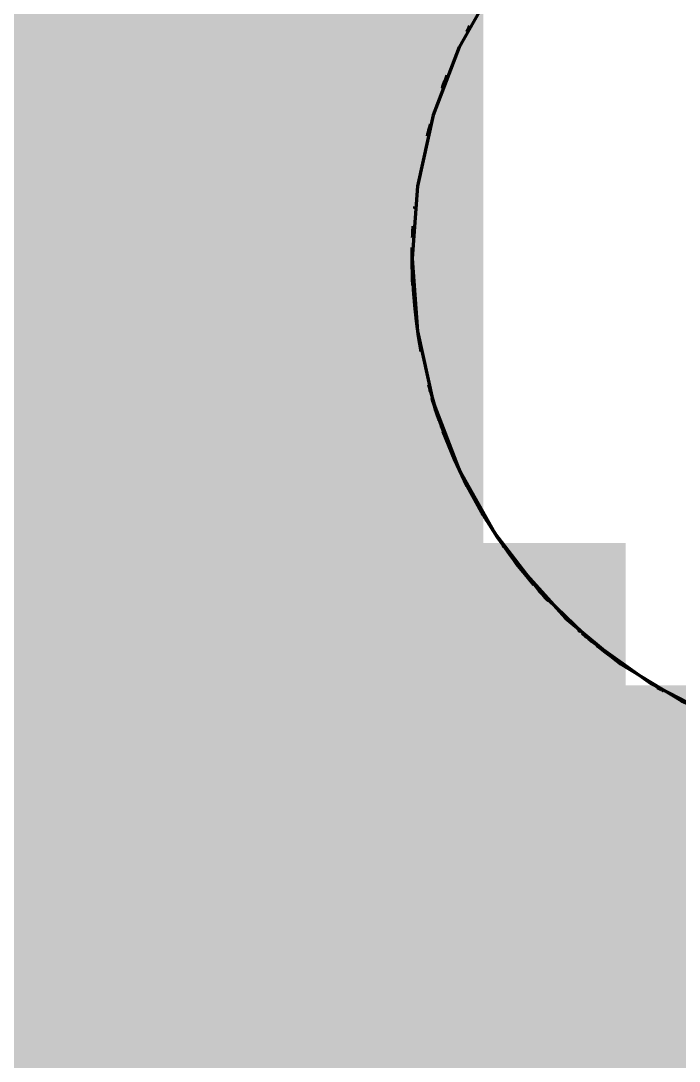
# Model space of a CAD drawing. Header units: millimetres. Extents: x 0 to 420, y 0 to 297.
# Drawn here: x 82.061 to 82.524, y 203.121 to 203.853 of the extents above; entities that cross this region are included whole.
import ezdxf

# ---------------------------------------------------------------- set-up
doc = ezdxf.new("R2010")
doc.units = ezdxf.units.MM
doc.layers.add('01-VISIBLE', color=7, linetype='CONTINUOUS', lineweight=70)
doc.layers.add('13-GRAFICA', color=30, linetype='CONTINUOUS', lineweight=18)

msp = doc.modelspace()

# ---------------------------------------------------------------- hatches: boundary and pattern name
at = {"layer": '13-GRAFICA', "true_color": 0x202020}
h = msp.add_hatch(color=7, dxfattribs=at)
h.dxf.hatch_style = 1
h.paths.add_polyline_path([(81.0865, 208.18571), (82.3865, 208.18571), (82.3865, 203.88571), (82.3865, 203.48571), (82.3865, 187.18571), (81.0865, 187.18571)])
h = msp.add_hatch(color=7, dxfattribs=at)
h.dxf.hatch_style = 1
h.paths.add_polyline_path([(82.3865, 187.18571), (82.3865, 203.48571), (82.4865, 203.48571), (82.4865, 203.38571), (82.8865, 203.38571), (82.8865, 203.48571), (82.9865, 203.48571), (82.9865, 187.18571)])

# ---------------------------------------------------------------- linework, layer by layer
at = {"layer": '01-VISIBLE'}
for points in [[(82.3946, 203.87882), (82.36959, 203.83427), (82.35134, 203.78654), (82.34023, 203.73667), (82.3365, 203.68571)], [(82.37499, 203.84527), (82.37499, 203.84527), (82.37499, 203.84527), (82.37499, 203.84527), (82.37499, 203.84527), (82.37499, 203.84527), (82.37499, 203.84527)], [(82.37512, 203.84552), (82.37514, 203.84556), (82.37516, 203.8456), (82.37518, 203.84563), (82.37519, 203.84567), (82.37521, 203.84571), (82.37523, 203.84574)], [(82.37525, 203.84578), (82.37533, 203.84593), (82.37541, 203.84608), (82.37548, 203.84623), (82.37556, 203.84639), (82.37564, 203.84654), (82.37572, 203.84669)], [(82.37572, 203.8467), (82.37574, 203.84673), (82.37576, 203.84677), (82.37578, 203.84681), (82.3758, 203.84684), (82.37582, 203.84688), (82.37584, 203.84692)], [(82.37585, 203.84693), (82.37595, 203.84713), (82.37605, 203.84732), (82.37615, 203.84752), (82.37625, 203.84771), (82.37635, 203.8479), (82.37645, 203.8481)], [(82.37645, 203.8481), (82.37657, 203.84832), (82.37669, 203.84855), (82.37681, 203.84877), (82.37692, 203.84899), (82.37704, 203.84922), (82.37716, 203.84944)], [(82.37728, 203.84967), (82.37728, 203.84967), (82.37728, 203.84967), (82.37728, 203.84967), (82.37728, 203.84967), (82.37728, 203.84967), (82.37728, 203.84967)], [(82.37739, 203.84988), (82.37739, 203.84988), (82.37739, 203.84988), (82.37739, 203.84988), (82.37739, 203.84988), (82.37739, 203.84988), (82.37739, 203.84988)], [(82.37749, 203.85006), (82.37749, 203.85006), (82.37749, 203.85006), (82.37749, 203.85006), (82.37749, 203.85006), (82.37749, 203.85007), (82.37749, 203.85007)], [(82.37172, 203.83873), (82.37172, 203.83873), (82.37172, 203.83873), (82.37172, 203.83873), (82.37172, 203.83873), (82.37172, 203.83873), (82.37172, 203.83873)], [(82.37486, 203.84502), (82.37486, 203.84502), (82.37486, 203.84502), (82.37486, 203.84502), (82.37486, 203.84502), (82.37486, 203.84502), (82.37486, 203.84502)], [(82.3581, 203.80677), (82.35859, 203.80807), (82.35908, 203.80937), (82.35957, 203.81067), (82.36007, 203.81197), (82.36057, 203.81326), (82.36108, 203.81456)], [(82.35773, 203.80574), (82.35774, 203.80577), (82.35774, 203.80579), (82.35775, 203.80581), (82.35776, 203.80583), (82.35777, 203.80585), (82.35777, 203.80587)], [(82.35779, 203.80591), (82.35783, 203.80603), (82.35788, 203.80616), (82.35792, 203.80628), (82.35797, 203.8064), (82.35802, 203.80653), (82.35806, 203.80665)], [(82.35296, 203.79177), (82.35296, 203.79177), (82.35296, 203.79177), (82.35296, 203.79177), (82.35296, 203.79177), (82.35296, 203.79177), (82.35296, 203.79177)], [(82.35303, 203.792), (82.35303, 203.792), (82.35303, 203.792), (82.35303, 203.792), (82.35303, 203.792), (82.35303, 203.792), (82.35303, 203.792)], [(82.35311, 203.79223), (82.35311, 203.79223), (82.35311, 203.79223), (82.35311, 203.79223), (82.35311, 203.79223), (82.35311, 203.79223), (82.35311, 203.79223)], [(82.35318, 203.79247), (82.35318, 203.79247), (82.35318, 203.79247), (82.35318, 203.79247), (82.35318, 203.79247), (82.35318, 203.79247), (82.35318, 203.79247)], [(82.35325, 203.7927), (82.35325, 203.7927), (82.35325, 203.7927), (82.35325, 203.7927), (82.35325, 203.7927), (82.35325, 203.7927), (82.35325, 203.7927)], [(82.35333, 203.79293), (82.35333, 203.79293), (82.35333, 203.79293), (82.35333, 203.79293), (82.35333, 203.79293), (82.35333, 203.79293), (82.35333, 203.79293)], [(82.34726, 203.77184), (82.34762, 203.77322), (82.34798, 203.77461), (82.34834, 203.77599), (82.34872, 203.77737), (82.34909, 203.77875), (82.34948, 203.78013)], [(82.33827, 203.72085), (82.33827, 203.72086), (82.33827, 203.72088), (82.33827, 203.72089), (82.33827, 203.7209), (82.33828, 203.72091), (82.33828, 203.72093)], [(82.33832, 203.72134), (82.33833, 203.7215), (82.33835, 203.72166), (82.33837, 203.72182), (82.33838, 203.72198), (82.3384, 203.72214), (82.33842, 203.7223)], [(82.33795, 203.71754), (82.33795, 203.71754), (82.33795, 203.71754), (82.33795, 203.71754), (82.33795, 203.71754), (82.33795, 203.71754), (82.33795, 203.71754)], [(82.33797, 203.71776), (82.33797, 203.71776), (82.33797, 203.71776), (82.33797, 203.71776), (82.33797, 203.71776), (82.33797, 203.71776), (82.33797, 203.71776)], [(82.33799, 203.71798), (82.33799, 203.71798), (82.33799, 203.71798), (82.33799, 203.71798), (82.33799, 203.71798), (82.33799, 203.71798), (82.33799, 203.71798)], [(82.33681, 203.70039), (82.33687, 203.70175), (82.33693, 203.7031), (82.337, 203.70446), (82.33708, 203.70582), (82.33716, 203.70717), (82.33724, 203.70853)], [(82.33741, 203.71091), (82.33741, 203.71091), (82.33741, 203.71091), (82.33741, 203.71091), (82.33741, 203.71091), (82.33741, 203.71091), (82.33741, 203.71091)], [(82.33743, 203.71117), (82.33743, 203.71117), (82.33743, 203.71117), (82.33743, 203.71117), (82.33743, 203.71117), (82.33743, 203.71117), (82.33743, 203.71117)], [(82.33745, 203.71143), (82.33745, 203.71143), (82.33745, 203.71144), (82.33745, 203.71144), (82.33745, 203.71144), (82.33745, 203.71144), (82.33745, 203.71144)], [(82.33747, 203.7117), (82.33747, 203.7117), (82.33747, 203.7117), (82.33747, 203.7117), (82.33747, 203.7117), (82.33747, 203.7117), (82.33747, 203.7117)], [(82.33749, 203.71196), (82.33749, 203.71196), (82.33749, 203.71196), (82.33749, 203.71196), (82.33749, 203.71196), (82.33749, 203.71196), (82.33749, 203.71196)], [(82.33751, 203.71223), (82.33751, 203.71223), (82.33751, 203.71223), (82.33751, 203.71223), (82.33751, 203.71223), (82.33751, 203.71223), (82.33751, 203.71223)], [(82.33675, 203.69894), (82.33675, 203.69894), (82.33675, 203.69894), (82.33675, 203.69894), (82.33675, 203.69894), (82.33675, 203.69894), (82.33675, 203.69894)], [(82.33675, 203.69885), (82.33675, 203.69885), (82.33675, 203.69886), (82.33675, 203.69886), (82.33675, 203.69886), (82.33675, 203.69886), (82.33675, 203.69886)], [(82.337, 203.66706), (82.33679, 203.67147), (82.33664, 203.67589), (82.33654, 203.6803), (82.3365, 203.68472), (82.33652, 203.68914), (82.33659, 203.69355)], [(82.3365, 203.68571), (82.34023, 203.63475), (82.35134, 203.58487), (82.36959, 203.53715), (82.3946, 203.49259), (82.42583, 203.45214), (82.46261, 203.41668), (82.50417, 203.38695), (82.54961, 203.36358)], [(82.3365, 203.68571), (82.33667, 203.67476), (82.33718, 203.66383), (82.33804, 203.65291), (82.33924, 203.64203), (82.34077, 203.63119), (82.34264, 203.62041)], [(82.33656, 203.67918), (82.33656, 203.67918), (82.33656, 203.67918), (82.33656, 203.67918), (82.33656, 203.67918), (82.33656, 203.67918), (82.33656, 203.67918)], [(82.33656, 203.67897), (82.33656, 203.67897), (82.33656, 203.67897), (82.33656, 203.67897), (82.33656, 203.67897), (82.33656, 203.67898), (82.33656, 203.67898)], [(82.33657, 203.67877), (82.33657, 203.67877), (82.33657, 203.67877), (82.33657, 203.67877), (82.33657, 203.67877), (82.33657, 203.67877), (82.33657, 203.67877)], [(82.33657, 203.67857), (82.33657, 203.67857), (82.33657, 203.67857), (82.33657, 203.67857), (82.33657, 203.67857), (82.33657, 203.67857), (82.33657, 203.67857)], [(82.33658, 203.67836), (82.33658, 203.67836), (82.33658, 203.67836), (82.33658, 203.67836), (82.33658, 203.67836), (82.33658, 203.67836), (82.33658, 203.67836)], [(82.33658, 203.67816), (82.33658, 203.67816), (82.33658, 203.67816), (82.33658, 203.67816), (82.33658, 203.67816), (82.33658, 203.67816), (82.33658, 203.67816)], [(82.33659, 203.67795), (82.33659, 203.67795), (82.33659, 203.67795), (82.33659, 203.67796), (82.33659, 203.67796), (82.33659, 203.67796), (82.33659, 203.67796)], [(82.33659, 203.67775), (82.33659, 203.67775), (82.33659, 203.67775), (82.33659, 203.67775), (82.33659, 203.67775), (82.33659, 203.67775), (82.33659, 203.67775)], [(82.3366, 203.67755), (82.3366, 203.67755), (82.3366, 203.67755), (82.3366, 203.67755), (82.3366, 203.67755), (82.3366, 203.67755), (82.3366, 203.67755)], [(82.33983, 203.63757), (82.33983, 203.63757), (82.33983, 203.63757), (82.33983, 203.63757), (82.33983, 203.63757), (82.33983, 203.63757), (82.33983, 203.63757)], [(82.33986, 203.63733), (82.33986, 203.63733), (82.33986, 203.63733), (82.33986, 203.63733), (82.33986, 203.63733), (82.33986, 203.63733), (82.33986, 203.63733)], [(82.33989, 203.63709), (82.33989, 203.63709), (82.33989, 203.63709), (82.33989, 203.63709), (82.33989, 203.63709), (82.33989, 203.63709), (82.33989, 203.63709)], [(82.33993, 203.63685), (82.33993, 203.63685), (82.33993, 203.63685), (82.33993, 203.63685), (82.33993, 203.63685), (82.33993, 203.63685), (82.33993, 203.63685)], [(82.34031, 203.63421), (82.34031, 203.63421), (82.34031, 203.63421), (82.34031, 203.63421), (82.34031, 203.63421), (82.34031, 203.63421), (82.34031, 203.63421)], [(82.34037, 203.63383), (82.34037, 203.63383), (82.34037, 203.63383), (82.34037, 203.63383), (82.34037, 203.63383), (82.34037, 203.63383), (82.34037, 203.63383)], [(82.34042, 203.63345), (82.34042, 203.63345), (82.34042, 203.63345), (82.34042, 203.63345), (82.34042, 203.63345), (82.34042, 203.63346), (82.34042, 203.63346)], [(82.34048, 203.63308), (82.34048, 203.63308), (82.34048, 203.63308), (82.34048, 203.63308), (82.34048, 203.63308), (82.34048, 203.63308), (82.34048, 203.63308)], [(82.34054, 203.6327), (82.34054, 203.6327), (82.34054, 203.6327), (82.34054, 203.6327), (82.34054, 203.6327), (82.34054, 203.6327), (82.34054, 203.6327)], [(82.34059, 203.63232), (82.34059, 203.63232), (82.34059, 203.63232), (82.34059, 203.63232), (82.34059, 203.63232), (82.34059, 203.63232), (82.34059, 203.63232)], [(82.34065, 203.63195), (82.34065, 203.63195), (82.34065, 203.63195), (82.34065, 203.63195), (82.34065, 203.63195), (82.34065, 203.63195), (82.34065, 203.63195)], [(82.34071, 203.63157), (82.34071, 203.63157), (82.34071, 203.63157), (82.34071, 203.63157), (82.34071, 203.63157), (82.34071, 203.63157), (82.34071, 203.63157)], [(82.34077, 203.63119), (82.34077, 203.63119), (82.34077, 203.63119), (82.34077, 203.63119), (82.34077, 203.63119), (82.34077, 203.63119), (82.34077, 203.63119)], [(82.34083, 203.63082), (82.34083, 203.63082), (82.34083, 203.63082), (82.34083, 203.63082), (82.34083, 203.63082), (82.34083, 203.63082), (82.34083, 203.63082)], [(82.34089, 203.63044), (82.34089, 203.63044), (82.34089, 203.63044), (82.34089, 203.63044), (82.34089, 203.63044), (82.34089, 203.63044), (82.34089, 203.63044)], [(82.34095, 203.63006), (82.34095, 203.63006), (82.34095, 203.63006), (82.34095, 203.63006), (82.34095, 203.63006), (82.34095, 203.63006), (82.34095, 203.63006)], [(82.34101, 203.62969), (82.34101, 203.62969), (82.34101, 203.62969), (82.34101, 203.62969), (82.34101, 203.62969), (82.34101, 203.62969), (82.34101, 203.62969)], [(82.34107, 203.62931), (82.34107, 203.62931), (82.34107, 203.62931), (82.34107, 203.62931), (82.34107, 203.62931), (82.34107, 203.62931), (82.34107, 203.62931)], [(82.34114, 203.62893), (82.34114, 203.62893), (82.34114, 203.62893), (82.34114, 203.62893), (82.34114, 203.62893), (82.34114, 203.62893), (82.34114, 203.62893)], [(82.3412, 203.62856), (82.3412, 203.62856), (82.3412, 203.62856), (82.3412, 203.62856), (82.3412, 203.62856), (82.3412, 203.62856), (82.3412, 203.62856)], [(82.34126, 203.62818), (82.34126, 203.62818), (82.34126, 203.62818), (82.34126, 203.62818), (82.34126, 203.62818), (82.34126, 203.62818), (82.34126, 203.62818)], [(82.34132, 203.6278), (82.34132, 203.6278), (82.34132, 203.6278), (82.34132, 203.6278), (82.34132, 203.6278), (82.34132, 203.6278), (82.34132, 203.6278)], [(82.34139, 203.62743), (82.34139, 203.62743), (82.34139, 203.62743), (82.34139, 203.62743), (82.34139, 203.62743), (82.34139, 203.62743), (82.34139, 203.62743)], [(82.34171, 203.62554), (82.34171, 203.62554), (82.34171, 203.62554), (82.34171, 203.62554), (82.34171, 203.62554), (82.34171, 203.62555), (82.34171, 203.62555)], [(82.41078, 203.47012), (82.4444, 203.43294), (82.483, 203.40095), (82.52576, 203.3748), (82.57183, 203.35502), (82.62024, 203.34203), (82.67002, 203.33609), (82.72013, 203.33733), (82.76956, 203.3457), (82.81728, 203.36106), (82.86231, 203.38307), (82.90374, 203.41129), (82.94072, 203.44514), (82.97248, 203.48392), (82.99837, 203.52684), (83.01787, 203.57303), (83.03056, 203.62152)], [(82.34714, 203.60008), (82.34714, 203.60008), (82.34714, 203.60008), (82.34714, 203.60008), (82.34714, 203.60008), (82.34714, 203.60008), (82.34714, 203.60008)], [(82.34724, 203.59967), (82.34724, 203.59967), (82.34724, 203.59967), (82.34724, 203.59967), (82.34724, 203.59967), (82.34724, 203.59967), (82.34724, 203.59967)], [(82.34734, 203.59927), (82.34734, 203.59927), (82.34734, 203.59927), (82.34734, 203.59927), (82.34734, 203.59927), (82.34734, 203.59927), (82.34734, 203.59927)], [(82.34744, 203.59887), (82.34744, 203.59887), (82.34744, 203.59887), (82.34744, 203.59887), (82.34744, 203.59887), (82.34744, 203.59887), (82.34744, 203.59887)], [(82.34755, 203.59847), (82.34755, 203.59847), (82.34755, 203.59847), (82.34755, 203.59847), (82.34755, 203.59847), (82.34755, 203.59847), (82.34755, 203.59847)], [(82.34765, 203.59806), (82.34765, 203.59806), (82.34765, 203.59806), (82.34765, 203.59806), (82.34765, 203.59806), (82.34765, 203.59806), (82.34765, 203.59806)], [(82.34775, 203.59766), (82.34775, 203.59766), (82.34775, 203.59766), (82.34775, 203.59766), (82.34775, 203.59766), (82.34775, 203.59766), (82.34775, 203.59766)], [(82.34786, 203.59726), (82.34786, 203.59726), (82.34786, 203.59726), (82.34786, 203.59726), (82.34786, 203.59726), (82.34786, 203.59726), (82.34786, 203.59726)], [(82.34792, 203.59702), (82.35362, 203.5776), (82.36042, 203.55853), (82.36832, 203.5399), (82.37728, 203.52175), (82.38727, 203.50415), (82.39827, 203.48716)], [(82.34796, 203.59686), (82.34796, 203.59686), (82.34796, 203.59686), (82.34796, 203.59686), (82.34796, 203.59686), (82.34796, 203.59686), (82.34796, 203.59686)], [(82.34807, 203.59645), (82.34807, 203.59645), (82.34807, 203.59645), (82.34807, 203.59645), (82.34807, 203.59645), (82.34807, 203.59646), (82.34807, 203.59646)], [(82.34818, 203.59605), (82.34818, 203.59605), (82.34818, 203.59605), (82.34818, 203.59605), (82.34818, 203.59605), (82.34818, 203.59605), (82.34818, 203.59605)], [(82.34828, 203.59565), (82.34828, 203.59565), (82.34828, 203.59565), (82.34828, 203.59565), (82.34828, 203.59565), (82.34828, 203.59565), (82.34828, 203.59565)], [(82.34839, 203.59525), (82.34839, 203.59525), (82.34839, 203.59525), (82.34839, 203.59525), (82.34839, 203.59525), (82.34839, 203.59525), (82.34839, 203.59525)], [(82.3485, 203.59485), (82.3485, 203.59485), (82.3485, 203.59485), (82.3485, 203.59485), (82.3485, 203.59485), (82.3485, 203.59485), (82.3485, 203.59485)], [(82.34861, 203.59444), (82.34861, 203.59444), (82.34861, 203.59444), (82.34861, 203.59445), (82.34861, 203.59445), (82.34861, 203.59445), (82.34861, 203.59445)], [(82.34872, 203.59404), (82.34872, 203.59404), (82.34872, 203.59404), (82.34872, 203.59404), (82.34872, 203.59404), (82.34872, 203.59404), (82.34872, 203.59404)], [(82.34883, 203.59364), (82.34882, 203.59364), (82.34882, 203.59364), (82.34882, 203.59364), (82.34882, 203.59364), (82.34882, 203.59364), (82.34882, 203.59364)], [(82.34894, 203.59324), (82.34893, 203.59324), (82.34893, 203.59324), (82.34893, 203.59324), (82.34893, 203.59324), (82.34893, 203.59324), (82.34893, 203.59324)], [(82.34905, 203.59284), (82.34904, 203.59284), (82.34904, 203.59284), (82.34904, 203.59284), (82.34904, 203.59284), (82.34904, 203.59284), (82.34904, 203.59284)], [(82.34916, 203.59244), (82.34916, 203.59244), (82.34916, 203.59244), (82.34916, 203.59244), (82.34916, 203.59244), (82.34916, 203.59244), (82.34916, 203.59244)], [(82.34927, 203.59204), (82.34927, 203.59204), (82.34927, 203.59204), (82.34927, 203.59204), (82.34927, 203.59204), (82.34927, 203.59204), (82.34927, 203.59204)], [(82.34938, 203.59163), (82.34938, 203.59163), (82.34938, 203.59163), (82.34938, 203.59163), (82.34938, 203.59164), (82.34938, 203.59164), (82.34938, 203.59164)], [(82.34949, 203.59123), (82.34949, 203.59123), (82.34949, 203.59123), (82.34949, 203.59123), (82.34949, 203.59123), (82.34949, 203.59123), (82.34949, 203.59123)], [(82.3496, 203.59083), (82.3496, 203.59083), (82.3496, 203.59083), (82.3496, 203.59083), (82.3496, 203.59083), (82.3496, 203.59083), (82.3496, 203.59083)], [(82.34972, 203.59043), (82.34972, 203.59043), (82.34972, 203.59043), (82.34972, 203.59043), (82.34972, 203.59043), (82.34972, 203.59043), (82.34972, 203.59043)], [(82.34983, 203.59003), (82.34983, 203.59003), (82.34983, 203.59003), (82.34983, 203.59003), (82.34983, 203.59003), (82.34983, 203.59003), (82.34983, 203.59003)], [(82.34994, 203.58963), (82.34994, 203.58963), (82.34994, 203.58963), (82.34994, 203.58963), (82.34994, 203.58963), (82.34994, 203.58963), (82.34994, 203.58963)], [(82.35006, 203.58923), (82.35006, 203.58923), (82.35006, 203.58923), (82.35006, 203.58923), (82.35006, 203.58923), (82.35006, 203.58923), (82.35006, 203.58923)], [(82.35017, 203.58883), (82.35017, 203.58883), (82.35017, 203.58883), (82.35017, 203.58883), (82.35017, 203.58883), (82.35017, 203.58883), (82.35017, 203.58883)], [(82.35029, 203.58843), (82.35029, 203.58843), (82.35029, 203.58843), (82.35029, 203.58843), (82.35029, 203.58843), (82.35029, 203.58843), (82.35029, 203.58843)], [(82.35041, 203.58803), (82.35041, 203.58803), (82.35041, 203.58803), (82.35041, 203.58803), (82.35041, 203.58803), (82.35041, 203.58803), (82.35041, 203.58803)], [(82.35431, 203.57548), (82.35365, 203.57749), (82.353, 203.57951), (82.35236, 203.58154), (82.35174, 203.58356), (82.35112, 203.58559), (82.35052, 203.58763)], [(82.35559, 203.57168), (82.35538, 203.5723), (82.35517, 203.57292), (82.35496, 203.57354), (82.35475, 203.57416), (82.35454, 203.57478), (82.35433, 203.5754)], [(82.35573, 203.57128), (82.35573, 203.57129), (82.35573, 203.57129), (82.35573, 203.57129), (82.35573, 203.57129), (82.35573, 203.57129), (82.35573, 203.57129)], [(82.35587, 203.57089), (82.35587, 203.57089), (82.35587, 203.57089), (82.35587, 203.57089), (82.35587, 203.57089), (82.35587, 203.57089), (82.35587, 203.57089)], [(82.35601, 203.57049), (82.35601, 203.57049), (82.35601, 203.57049), (82.35601, 203.57049), (82.35601, 203.57049), (82.35601, 203.57049), (82.35601, 203.57049)], [(82.35615, 203.5701), (82.35615, 203.5701), (82.35615, 203.5701), (82.35614, 203.5701), (82.35614, 203.5701), (82.35614, 203.5701), (82.35614, 203.5701)], [(82.35628, 203.5697), (82.35628, 203.5697), (82.35628, 203.5697), (82.35628, 203.5697), (82.35628, 203.5697), (82.35628, 203.5697), (82.35628, 203.5697)], [(82.35642, 203.5693), (82.35642, 203.5693), (82.35642, 203.5693), (82.35642, 203.5693), (82.35642, 203.5693), (82.35642, 203.5693), (82.35642, 203.56931)], [(82.35656, 203.56891), (82.35656, 203.56891), (82.35656, 203.56891), (82.35656, 203.56891), (82.35656, 203.56891), (82.35656, 203.56891), (82.35656, 203.56891)], [(82.3567, 203.56851), (82.3567, 203.56851), (82.3567, 203.56851), (82.3567, 203.56851), (82.3567, 203.56851), (82.3567, 203.56851), (82.3567, 203.56851)], [(82.35685, 203.56811), (82.35684, 203.56811), (82.35684, 203.56812), (82.35684, 203.56812), (82.35684, 203.56812), (82.35684, 203.56812), (82.35684, 203.56812)], [(82.35699, 203.56772), (82.35699, 203.56772), (82.35699, 203.56772), (82.35699, 203.56772), (82.35699, 203.56772), (82.35699, 203.56772), (82.35699, 203.56772)], [(82.35713, 203.56732), (82.35713, 203.56732), (82.35713, 203.56732), (82.35713, 203.56732), (82.35713, 203.56732), (82.35713, 203.56732), (82.35713, 203.56733)], [(82.35727, 203.56693), (82.35727, 203.56693), (82.35727, 203.56693), (82.35727, 203.56693), (82.35727, 203.56693), (82.35727, 203.56693), (82.35727, 203.56693)], [(82.42213, 203.45634), (82.40886, 203.4726), (82.39658, 203.48962), (82.38535, 203.50735), (82.3752, 203.52572), (82.36617, 203.54467), (82.3583, 203.56412)], [(82.38681, 203.50492), (82.38655, 203.50534), (82.3863, 203.50577), (82.38604, 203.5062), (82.38578, 203.50663), (82.38553, 203.50705), (82.38527, 203.50748)], [(82.38873, 203.50177), (82.38848, 203.50217), (82.38823, 203.50257), (82.38799, 203.50298), (82.38774, 203.50338), (82.38749, 203.50379), (82.38725, 203.50419)], [(82.38933, 203.5008), (82.38933, 203.5008), (82.38933, 203.5008), (82.38933, 203.5008), (82.38933, 203.5008), (82.38933, 203.5008), (82.38933, 203.5008)], [(82.38972, 203.50018), (82.38972, 203.50018), (82.38972, 203.50018), (82.38972, 203.50018), (82.38972, 203.50018), (82.38972, 203.50018), (82.38972, 203.50018)], [(82.3905, 203.49893), (82.3905, 203.49893), (82.3905, 203.49894), (82.3905, 203.49894), (82.3905, 203.49894), (82.3905, 203.49894), (82.3905, 203.49894)], [(82.39089, 203.49831), (82.39089, 203.49831), (82.39089, 203.49832), (82.39089, 203.49832), (82.39089, 203.49832), (82.39089, 203.49832), (82.39089, 203.49832)], [(82.39122, 203.49779), (82.39122, 203.49779), (82.39122, 203.49779), (82.39122, 203.49779), (82.39122, 203.49779), (82.39122, 203.49779), (82.39122, 203.49779)], [(82.3915, 203.49735), (82.3915, 203.49735), (82.3915, 203.49735), (82.3915, 203.49735), (82.3915, 203.49735), (82.3915, 203.49735), (82.3915, 203.49735)], [(82.40123, 203.48292), (82.40109, 203.48312), (82.40094, 203.48333), (82.4008, 203.48353), (82.40065, 203.48374), (82.40051, 203.48394), (82.40037, 203.48414)], [(82.40178, 203.48215), (82.40178, 203.48215), (82.40178, 203.48215), (82.40178, 203.48215), (82.40178, 203.48215), (82.40178, 203.48215), (82.40178, 203.48215)], [(82.40259, 203.48103), (82.40259, 203.48103), (82.40259, 203.48103), (82.40259, 203.48103), (82.40259, 203.48103), (82.40259, 203.48103), (82.40259, 203.48103)], [(82.40269, 203.48089), (82.40269, 203.48089), (82.40269, 203.48089), (82.40269, 203.48089), (82.40269, 203.48089), (82.40269, 203.48089), (82.40269, 203.48089)], [(82.40279, 203.48075), (82.40279, 203.48075), (82.40279, 203.48075), (82.40279, 203.48075), (82.40279, 203.48075), (82.40279, 203.48075), (82.40279, 203.48075)], [(82.40289, 203.48061), (82.40289, 203.48061), (82.40289, 203.48061), (82.40289, 203.48061), (82.40289, 203.48061), (82.40289, 203.48061), (82.40289, 203.48061)], [(82.40299, 203.48047), (82.40299, 203.48047), (82.40299, 203.48047), (82.40299, 203.48047), (82.40299, 203.48047), (82.40299, 203.48047), (82.40299, 203.48047)], [(82.40309, 203.48033), (82.40309, 203.48033), (82.40309, 203.48033), (82.40309, 203.48033), (82.40309, 203.48033), (82.40309, 203.48033), (82.40309, 203.48033)], [(82.41689, 203.46253), (82.41453, 203.46541), (82.4122, 203.46832), (82.4099, 203.47125), (82.40763, 203.4742), (82.4054, 203.47718), (82.40319, 203.48019)], [(82.42251, 203.4559), (82.42251, 203.4559), (82.42251, 203.4559), (82.42251, 203.4559), (82.42251, 203.4559), (82.42251, 203.4559), (82.42251, 203.4559)], [(82.4227, 203.45568), (82.4227, 203.45568), (82.4227, 203.45568), (82.4227, 203.45568), (82.4227, 203.45568), (82.4227, 203.45568), (82.4227, 203.45568)], [(82.4229, 203.45546), (82.4229, 203.45546), (82.4229, 203.45546), (82.4229, 203.45546), (82.4229, 203.45546), (82.4229, 203.45546), (82.4229, 203.45546)], [(82.42309, 203.45524), (82.42309, 203.45524), (82.42309, 203.45524), (82.42309, 203.45524), (82.42309, 203.45524), (82.42309, 203.45524), (82.42309, 203.45524)], [(82.43174, 203.44571), (82.43126, 203.44623), (82.43077, 203.44674), (82.43029, 203.44726), (82.42981, 203.44778), (82.42933, 203.4483), (82.42885, 203.44882)], [(82.43203, 203.44541), (82.43198, 203.44545), (82.43194, 203.4455), (82.43189, 203.44555), (82.43185, 203.44559), (82.43181, 203.44564), (82.43176, 203.44569)], [(82.4437, 203.43362), (82.4437, 203.43362), (82.4437, 203.43362), (82.4437, 203.43362), (82.4437, 203.43362), (82.4437, 203.43362), (82.44369, 203.43362)], [(82.44387, 203.43345), (82.44387, 203.43345), (82.44387, 203.43345), (82.44387, 203.43345), (82.44387, 203.43345), (82.44387, 203.43345), (82.44387, 203.43345)], [(82.44405, 203.43328), (82.44405, 203.43328), (82.44405, 203.43328), (82.44405, 203.43328), (82.44405, 203.43328), (82.44405, 203.43328), (82.44405, 203.43328)], [(82.44423, 203.43311), (82.44423, 203.43311), (82.44423, 203.43311), (82.44423, 203.43311), (82.44423, 203.43311), (82.44423, 203.43311), (82.44423, 203.43311)], [(82.44766, 203.42987), (82.44766, 203.42987), (82.44766, 203.42987), (82.44766, 203.42987), (82.44766, 203.42987), (82.44766, 203.42987), (82.44766, 203.42987)], [(82.44797, 203.42958), (82.44797, 203.42958), (82.44797, 203.42958), (82.44797, 203.42958), (82.44797, 203.42958), (82.44797, 203.42958), (82.44797, 203.42958)], [(82.44828, 203.42929), (82.44828, 203.42929), (82.44828, 203.42929), (82.44828, 203.42929), (82.44828, 203.42929), (82.44828, 203.42929), (82.44828, 203.42929)], [(82.44859, 203.429), (82.44859, 203.429), (82.44859, 203.429), (82.44859, 203.429), (82.44859, 203.429), (82.44859, 203.429), (82.44859, 203.429)], [(82.45491, 203.42328), (82.45465, 203.42351), (82.45439, 203.42374), (82.45413, 203.42397), (82.45387, 203.4242), (82.45361, 203.42443), (82.45335, 203.42466)], [(82.4579, 203.42067), (82.45756, 203.42097), (82.45722, 203.42126), (82.45688, 203.42155), (82.45655, 203.42185), (82.45621, 203.42214), (82.45587, 203.42244)], [(82.45845, 203.4202), (82.45837, 203.42026), (82.4583, 203.42033), (82.45823, 203.42039), (82.45815, 203.42045), (82.45808, 203.42052), (82.45801, 203.42058)], [(82.46232, 203.41692), (82.46168, 203.41746), (82.46103, 203.418), (82.46039, 203.41855), (82.45975, 203.41909), (82.45911, 203.41964), (82.45847, 203.42019)], [(82.46239, 203.41687), (82.46238, 203.41687), (82.46238, 203.41687), (82.46238, 203.41687), (82.46238, 203.41688), (82.46238, 203.41688), (82.46237, 203.41688)], [(82.46373, 203.41576), (82.46372, 203.41576), (82.46372, 203.41576), (82.46372, 203.41576), (82.46372, 203.41576), (82.46372, 203.41576), (82.46372, 203.41576)], [(82.46399, 203.41554), (82.46399, 203.41554), (82.46399, 203.41554), (82.46399, 203.41554), (82.46399, 203.41554), (82.46399, 203.41554), (82.46399, 203.41554)], [(82.46426, 203.41532), (82.46426, 203.41532), (82.46426, 203.41532), (82.46426, 203.41532), (82.46426, 203.41532), (82.46426, 203.41532), (82.46426, 203.41532)], [(82.46453, 203.41509), (82.46453, 203.41509), (82.46453, 203.4151), (82.46453, 203.4151), (82.46453, 203.4151), (82.46453, 203.4151), (82.46453, 203.4151)], [(82.4648, 203.41487), (82.4648, 203.41487), (82.4648, 203.41487), (82.4648, 203.41487), (82.4648, 203.41487), (82.4648, 203.41487), (82.4648, 203.41487)], [(82.46507, 203.41465), (82.46507, 203.41465), (82.46507, 203.41465), (82.46507, 203.41465), (82.46507, 203.41465), (82.46507, 203.41465), (82.46507, 203.41465)], [(82.46534, 203.41443), (82.46534, 203.41443), (82.46534, 203.41443), (82.46534, 203.41443), (82.46534, 203.41443), (82.46534, 203.41443), (82.46534, 203.41443)], [(82.46561, 203.41421), (82.46561, 203.41421), (82.46561, 203.41421), (82.46561, 203.41421), (82.46561, 203.41421), (82.46561, 203.41421), (82.46561, 203.41421)], [(82.46588, 203.41399), (82.46588, 203.41399), (82.46588, 203.41399), (82.46588, 203.41399), (82.46588, 203.41399), (82.46588, 203.41399), (82.46588, 203.41399)], [(82.46615, 203.41377), (82.46615, 203.41377), (82.46615, 203.41377), (82.46615, 203.41377), (82.46615, 203.41377), (82.46615, 203.41377), (82.46615, 203.41377)], [(82.48212, 203.40158), (82.47945, 203.40351), (82.47681, 203.40547), (82.47419, 203.40746), (82.47158, 203.40946), (82.46899, 203.4115), (82.46642, 203.41355)], [(82.51187, 203.38238), (82.51134, 203.38269), (82.51082, 203.38299), (82.51029, 203.3833), (82.50977, 203.3836), (82.50924, 203.38391), (82.50872, 203.38422)], [(82.5123, 203.38213), (82.5123, 203.38213), (82.5123, 203.38213), (82.5123, 203.38213), (82.5123, 203.38213), (82.5123, 203.38214), (82.5123, 203.38214)], [(82.51268, 203.38192), (82.51268, 203.38192), (82.51268, 203.38192), (82.51268, 203.38192), (82.51268, 203.38192), (82.51267, 203.38192), (82.51267, 203.38192)], [(82.513, 203.38174), (82.513, 203.38174), (82.513, 203.38174), (82.513, 203.38174), (82.513, 203.38174), (82.513, 203.38174), (82.513, 203.38174)]]:
    msp.add_lwpolyline(points, dxfattribs=at)

doc.saveas('drawing.dxf')
